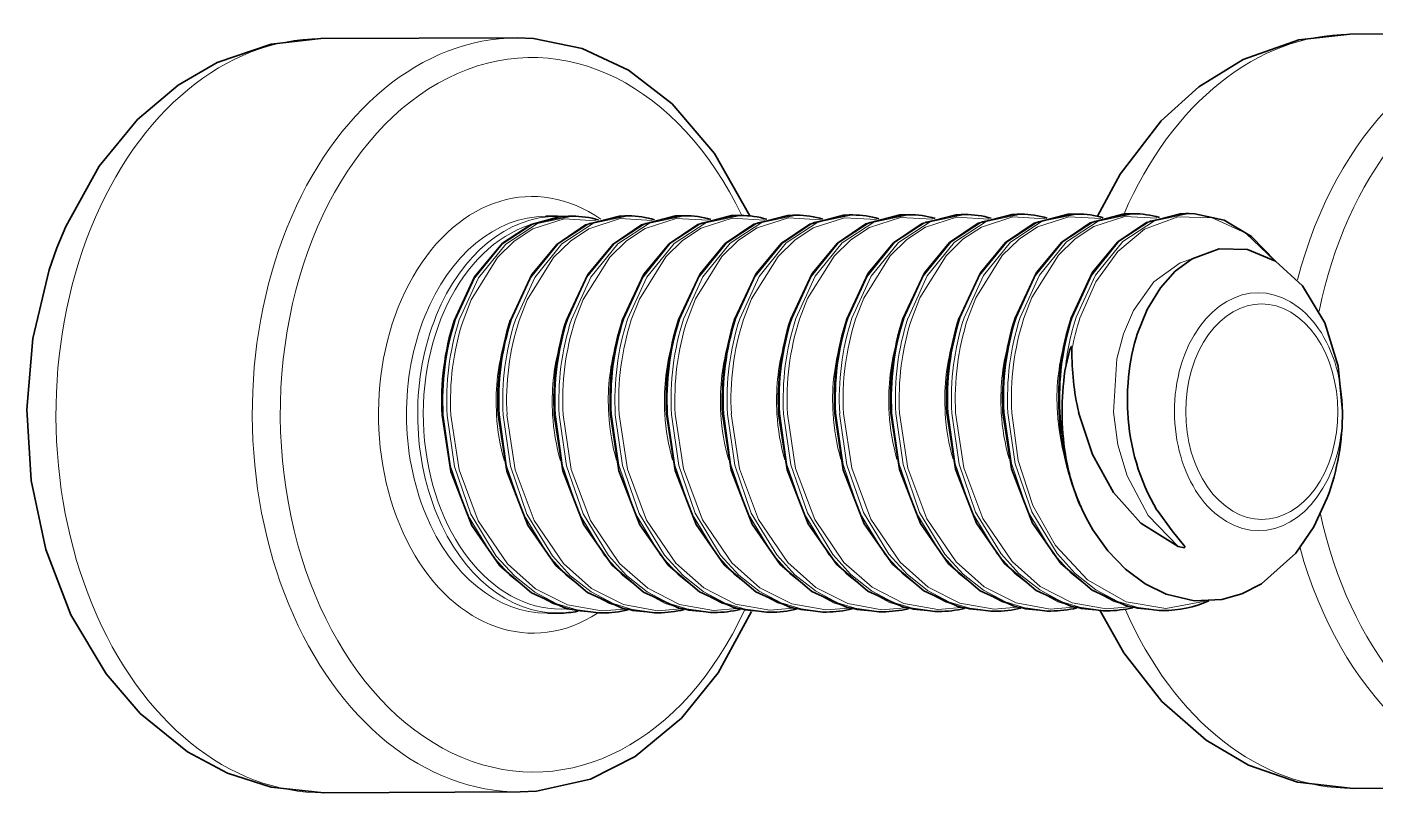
# Model space of a CAD drawing. Extents: x 386 to 1090, y 188 to 736.
# Drawn here: x 986.43 to 993.22, y 584.78 to 588.69 of the extents above; entities that cross this region are included whole.
import ezdxf

# ---------------------------------------------------------------- set-up
doc = ezdxf.new("R2010")
doc.units = 0

msp = doc.modelspace()

# ---------------------------------------------------------------- linework, layer by layer
at = {"color": 7, "lineweight": 35, "ltscale": 0.02475}
msp.add_line((988.8972, 588.6353), (987.9072, 588.631), dxfattribs=at)
at = {"color": 7, "lineweight": 35, "ltscale": 0.024748}
for p, q in [((994.087, 588.6577), (993.0971, 588.6534)), ((988.9134, 584.8353), (987.9235, 584.8311)), ((994.1033, 584.8577), (993.1134, 584.8534))]:
    msp.add_line(p, q, dxfattribs=at)
at = {"color": 7, "lineweight": 35, "ltscale": 0.000474551}
for p, q in [((989.7418, 587.7389), (989.7228, 587.7388)), ((990.0247, 587.7401), (990.0057, 587.7401)), ((990.3075, 587.7413), (990.2885, 587.7413)), ((990.5903, 587.7426), (990.5714, 587.7425)), ((990.8732, 587.7438), (990.8542, 587.7437)), ((991.156, 587.745), (991.137, 587.7449)), ((991.4388, 587.7462), (991.4199, 587.7462)), ((991.7217, 587.7474), (991.7027, 587.7474)), ((992.0045, 587.7487), (991.9855, 587.7486)), ((992.2874, 587.7499), (992.2684, 587.7498)), ((989.1761, 587.7365), (989.1572, 587.7364)), ((989.459, 587.7377), (989.44, 587.7376)), ((989.3262, 585.7371), (989.3072, 585.7371)), ((990.7404, 585.7432), (990.7214, 585.7431)), ((991.0232, 585.7444), (991.0042, 585.7443)), ((991.306, 585.7456), (991.287, 585.7455)), ((991.5889, 585.7468), (991.5699, 585.7468)), ((991.8717, 585.748), (991.8527, 585.748))]:
    msp.add_line(p, q, dxfattribs=at)
at = {"color": 7, "lineweight": 35, "ltscale": 0.000677738}
msp.add_line((992.3145, 587.7491), (992.2874, 587.7499), dxfattribs=at)
at = {"color": 7, "lineweight": 35, "ltscale": 0.001413}
msp.add_line((989.0989, 587.7361), (989.0424, 587.7359), dxfattribs=at)
at = {"color": 7, "lineweight": 35, "ltscale": 0.000665535}
msp.add_line((989.1019, 587.7361), (989.1285, 587.7354), dxfattribs=at)
at = {"color": 7, "lineweight": 35, "ltscale": 0.000478805}
msp.add_line((992.0252, 587.1422), (992.0196, 587.1238), dxfattribs=at)
at = {"color": 7, "lineweight": 35, "ltscale": 0.001415}
msp.add_line((989.1075, 585.7361), (989.051, 585.7359), dxfattribs=at)
at = {"color": 7, "lineweight": 35, "ltscale": 0.000474558}
for p, q in [((989.609, 585.7383), (989.59, 585.7382)), ((989.8918, 585.7396), (989.8729, 585.7394)), ((990.1747, 585.7408), (990.1557, 585.7407)), ((990.4575, 585.742), (990.4385, 585.7419))]:
    msp.add_line(p, q, dxfattribs=at)
at = {"color": 7, "lineweight": 35, "ltscale": 0.000473025}
msp.add_line((992.1545, 585.7493), (992.1356, 585.7492), dxfattribs=at)
at = {"color": 7, "lineweight": 35}
for points in [[(987.9072, 588.631), (987.6569, 588.6036), (987.385, 588.5109), (987.1873, 588.3958), (986.9838, 588.2236), (986.7899, 587.988), (986.6212, 587.6848), (986.5765, 587.5767)], [(990.0703, 587.738), (989.8936, 588.0524), (989.6802, 588.3024), (989.4592, 588.4727), (989.2255, 588.582), (988.9796, 588.6323), (988.8972, 588.6353)], [(993.0971, 588.6534), (992.8405, 588.6246), (992.5593, 588.5257), (992.3356, 588.3876), (992.1456, 588.217), (991.9393, 587.9484), (991.8247, 587.7368)], [(989.1461, 587.2122), (989.2543, 587.4431), (989.3813, 587.5957), (989.5253, 587.6933), (989.6957, 587.7379), (989.7228, 587.7388)], [(989.429, 587.2134), (989.5371, 587.4443), (989.6641, 587.5969), (989.8082, 587.6945), (989.9786, 587.7391), (990.0057, 587.7401)], [(989.7118, 587.2146), (989.8199, 587.4456), (989.947, 587.5981), (990.091, 587.6957), (990.2615, 587.7404), (990.2885, 587.7413)], [(989.9946, 587.2158), (990.1028, 587.4468), (990.2298, 587.5993), (990.3738, 587.697), (990.5443, 587.7416), (990.5714, 587.7425)], [(990.2775, 587.217), (990.3856, 587.448), (990.5126, 587.6005), (990.6567, 587.6982), (990.8271, 587.7428), (990.8542, 587.7437)], [(990.5603, 587.2183), (990.6685, 587.4492), (990.7955, 587.6017), (990.9395, 587.6994), (991.11, 587.744), (991.137, 587.7449)], [(990.8431, 587.2195), (990.9513, 587.4504), (991.0783, 587.603), (991.2224, 587.7006), (991.3928, 587.7452), (991.4199, 587.7462)], [(991.126, 587.2207), (991.2341, 587.4516), (991.3611, 587.6042), (991.5052, 587.7018), (991.6757, 587.7464), (991.7027, 587.7474)], [(991.4088, 587.2219), (991.517, 587.4528), (991.644, 587.6054), (991.788, 587.703), (991.9585, 587.7476), (991.9855, 587.7486)], [(991.6917, 587.2231), (991.7998, 587.454), (991.9268, 587.6066), (992.0709, 587.7042), (992.2413, 587.7488), (992.2684, 587.7498)], [(992.3145, 587.7491), (992.4627, 587.7156), (992.6003, 587.6348), (992.7216, 587.5103)], [(988.5804, 587.2097), (988.6827, 587.4314), (988.8243, 587.601), (988.9689, 587.6951), (989.1149, 587.7343), (989.1572, 587.7364)], [(988.8633, 587.2109), (988.9714, 587.4419), (989.0984, 587.5945), (989.2425, 587.6921), (989.4129, 587.7367), (989.44, 587.7376)], [(987.9235, 584.8311), (987.6569, 584.8598), (987.4377, 584.9302), (987.2355, 585.0376), (986.9966, 585.2305), (986.8248, 585.4308), (986.6471, 585.7285), (986.5214, 586.0568), (986.4475, 586.4052), (986.4255, 586.7631), (986.4556, 587.1201), (986.5377, 587.4658), (986.5765, 587.5767)], [(993.06, 586.7532), (993.0379, 586.9801), (992.9708, 587.1987), (992.8586, 587.3862), (992.722, 587.51), (992.5804, 587.569), (992.4379, 587.572), (992.3021, 587.522), (992.2167, 587.4586), (992.1422, 587.3756), (992.0752, 587.2661), (992.0252, 587.1422)], [(991.6955, 587.0646), (991.694, 587.0795), (991.6926, 587.0801), (991.6847, 587.0649), (991.6605, 586.9564)], [(988.5192, 586.7339), (988.5626, 586.4504), (988.6685, 586.1782), (988.8106, 585.975), (988.9694, 585.8394), (989.1483, 585.7585), (989.3072, 585.7371)], [(988.802, 586.7351), (988.8454, 586.4517), (988.9513, 586.1794), (989.0934, 585.9762), (989.2523, 585.8406), (989.4311, 585.7597), (989.59, 585.7382)], [(989.0848, 586.7363), (989.1282, 586.4529), (989.2341, 586.1807), (989.3763, 585.9774), (989.5351, 585.8419), (989.7139, 585.7609), (989.8729, 585.7394)], [(989.3677, 586.7375), (989.4111, 586.4541), (989.517, 586.1818), (989.6592, 585.9786), (989.818, 585.8431), (989.9968, 585.7621), (990.1557, 585.7407)], [(989.6505, 586.7387), (989.694, 586.4553), (989.7998, 586.183), (989.942, 585.9799), (990.1008, 585.8443), (990.2796, 585.7634), (990.4385, 585.7419)], [(989.9334, 586.7399), (989.9768, 586.4565), (990.0826, 586.1843), (990.2249, 585.9811), (990.3837, 585.8455), (990.5624, 585.7646), (990.7214, 585.7431)], [(990.2162, 586.7411), (990.2596, 586.4578), (990.3655, 586.1855), (990.5077, 585.9823), (990.6665, 585.8467), (990.8453, 585.7658), (991.0042, 585.7443)], [(990.4991, 586.7424), (990.5425, 586.459), (990.6483, 586.1867), (990.7905, 585.9835), (990.9493, 585.8479), (991.1281, 585.767), (991.287, 585.7455)], [(990.7819, 586.7436), (990.8253, 586.4602), (990.9312, 586.1879), (991.0734, 585.9847), (991.2322, 585.8491), (991.4109, 585.7682), (991.5699, 585.7468)], [(991.0648, 586.7448), (991.1082, 586.4614), (991.214, 586.1891), (991.3562, 585.986), (991.515, 585.8503), (991.6938, 585.7694), (991.8527, 585.748)], [(991.3476, 586.746), (991.391, 586.4626), (991.4968, 586.1904), (991.639, 585.9872), (991.7979, 585.8516), (991.9767, 585.7706), (992.1356, 585.7492)], [(991.7294, 586.7474), (991.7984, 586.5361), (991.9045, 586.3447), (992.0435, 586.189), (992.2307, 586.0721)], [(991.8014, 586.1559), (991.8773, 586.0495), (991.9656, 585.9574), (992.0647, 585.8835), (992.1714, 585.8312), (992.3116, 585.799), (992.4507, 585.8051), (992.5529, 585.8341), (992.6509, 585.8836), (992.8248, 586.0383), (992.9152, 586.1708), (992.9832, 586.317)], [(992.2307, 586.0721), (992.2631, 586.0655), (992.265, 586.0726), (992.2006, 586.1509), (992.1248, 586.2557)], [(990.0801, 585.7454), (989.911, 585.4358), (989.7263, 585.2074), (989.4929, 585.0146), (989.2672, 584.9006), (988.9952, 584.839), (988.9134, 584.8353)], [(993.1134, 584.8534), (992.8324, 584.8854), (992.5865, 584.9711), (992.3723, 585.096), (992.1492, 585.2911), (991.9576, 585.5359), (991.8384, 585.7481)]]:
    msp.add_lwpolyline(points, dxfattribs=at)
at = {"color": 7, "lineweight": 13}
for points in [[(989.7228, 587.7388), (989.5468, 587.702), (989.387, 587.5977), (989.2499, 587.4286), (989.1527, 587.2158)], [(989.7418, 587.7389), (989.5657, 587.702), (989.406, 587.5978), (989.2689, 587.4287), (989.1717, 587.2159)], [(990.0057, 587.7401), (989.8296, 587.7031), (989.6699, 587.5989), (989.5328, 587.4299), (989.4356, 587.217)], [(990.0247, 587.7401), (989.8486, 587.7032), (989.6888, 587.5989), (989.5518, 587.4299), (989.4545, 587.2171)], [(990.2885, 587.7413), (990.1124, 587.7043), (989.9527, 587.6001), (989.8156, 587.4311), (989.7184, 587.2183)], [(990.3075, 587.7413), (990.1314, 587.7045), (989.9717, 587.6002), (989.8346, 587.4312), (989.7374, 587.2183)], [(990.5714, 587.7425), (990.3953, 587.7056), (990.2355, 587.6013), (990.0984, 587.4323), (990.0013, 587.2195)], [(990.5903, 587.7426), (990.4142, 587.7057), (990.2545, 587.6014), (990.1174, 587.4324), (990.0203, 587.2195)], [(990.8542, 587.7437), (990.6781, 587.7068), (990.5184, 587.6025), (990.3813, 587.4335), (990.2841, 587.2207)], [(990.8732, 587.7438), (990.6971, 587.7069), (990.5374, 587.6026), (990.4003, 587.4336), (990.3031, 587.2208)], [(991.137, 587.7449), (990.9609, 587.708), (990.8012, 587.6038), (990.6641, 587.4348), (990.567, 587.2219)], [(991.156, 587.745), (990.9799, 587.7081), (990.8202, 587.6038), (990.6831, 587.4348), (990.5859, 587.222)], [(991.4199, 587.7462), (991.2438, 587.7092), (991.084, 587.605), (990.947, 587.436), (990.8498, 587.2231)], [(991.4388, 587.7462), (991.2628, 587.7094), (991.103, 587.605), (990.9659, 587.436), (990.8688, 587.2232)], [(991.7027, 587.7474), (991.5267, 587.7104), (991.3669, 587.6062), (991.2298, 587.4372), (991.1326, 587.2243)], [(991.7217, 587.7474), (991.5456, 587.7106), (991.3859, 587.6063), (991.2488, 587.4373), (991.1516, 587.2244)], [(991.9855, 587.7486), (991.8095, 587.7117), (991.6497, 587.6074), (991.5126, 587.4384), (991.4155, 587.2255)], [(992.0045, 587.7487), (991.8285, 587.7118), (991.6687, 587.6075), (991.5316, 587.4385), (991.4344, 587.2256)], [(992.2684, 587.7498), (992.0923, 587.7129), (991.9326, 587.6086), (991.7955, 587.4396), (991.6983, 587.2267)], [(992.2874, 587.7499), (992.1113, 587.713), (991.9515, 587.6087), (991.8145, 587.4397), (991.7173, 587.2268)], [(989.1572, 587.7364), (988.9811, 587.6995), (988.8214, 587.5952), (988.6843, 587.4262), (988.587, 587.2134)], [(989.1761, 587.7365), (989.0001, 587.6996), (988.8403, 587.5953), (988.7032, 587.4263), (988.606, 587.2134)], [(989.296, 587.7136), (989.1342, 587.7229), (988.9768, 587.6722), (988.8832, 587.61), (988.799, 587.5276), (988.6655, 587.3145), (988.6249, 587.2097)], [(989.44, 587.7376), (989.2639, 587.7007), (989.1042, 587.5964), (988.9671, 587.4274), (988.8699, 587.2146)], [(989.459, 587.7377), (989.2829, 587.7008), (989.1232, 587.5966), (988.9861, 587.4275), (988.8889, 587.2147)], [(989.5789, 587.7148), (989.417, 587.7241), (989.2596, 587.6735), (989.166, 587.6113), (989.0818, 587.5289), (988.9484, 587.3157), (988.9077, 587.2109)], [(989.8617, 587.716), (989.6998, 587.7253), (989.5425, 587.6747), (989.4489, 587.6125), (989.3646, 587.5301), (989.2312, 587.3169), (989.1906, 587.2122)], [(990.1445, 587.7172), (989.9827, 587.7265), (989.8253, 587.6759), (989.7318, 587.6137), (989.6475, 587.5313), (989.514, 587.3181), (989.4734, 587.2134)], [(990.4274, 587.7184), (990.2655, 587.7277), (990.1082, 587.6771), (990.0146, 587.6149), (989.9303, 587.5325), (989.7969, 587.3193), (989.7562, 587.2146)], [(990.7102, 587.7196), (990.5483, 587.7289), (990.391, 587.6783), (990.2974, 587.6161), (990.2132, 587.5338), (990.0797, 587.3206), (990.0391, 587.2158)], [(990.993, 587.7208), (990.8312, 587.7302), (990.6738, 587.6796), (990.5803, 587.6174), (990.496, 587.535), (990.3625, 587.3218), (990.3219, 587.217)], [(991.2759, 587.722), (991.114, 587.7314), (990.9567, 587.6808), (990.8631, 587.6186), (990.7789, 587.5362), (990.6454, 587.323), (990.6047, 587.2183)], [(991.5588, 587.7233), (991.3969, 587.7326), (991.2395, 587.6819), (991.1459, 587.6198), (991.0617, 587.5374), (990.9282, 587.3242), (990.8876, 587.2195)], [(991.8416, 587.7245), (991.6797, 587.7338), (991.5223, 587.6832), (991.4288, 587.621), (991.3445, 587.5386), (991.2111, 587.3254), (991.1704, 587.2207)], [(992.1245, 587.7257), (991.9625, 587.735), (991.8052, 587.6844), (991.7116, 587.6222), (991.6274, 587.5399), (991.494, 587.3267), (991.4532, 587.2219)], [(992.7167, 587.5134), (992.5717, 587.6516), (992.4028, 587.728), (992.2288, 587.7338), (992.0616, 587.6708), (991.9264, 587.5592), (991.8163, 587.4063), (991.7361, 587.2231)], [(991.905, 586.7482), (991.9218, 587.0175), (991.9554, 587.1444), (992.0055, 587.261), (992.1091, 587.4056), (992.2418, 587.5015), (992.3053, 587.5238)], [(988.525, 586.7348), (988.5615, 586.4775), (988.6448, 586.2357), (988.7726, 586.0249), (988.8644, 585.9243), (988.9677, 585.8424), (989.0791, 585.783), (989.197, 585.7473), (989.3072, 585.7371)], [(988.5441, 586.7326), (988.5809, 586.4758), (988.6644, 586.2344), (988.7922, 586.0242), (988.8841, 585.9237), (988.9874, 585.842), (989.0986, 585.7828), (989.2161, 585.7474), (989.3262, 585.7371)], [(988.5634, 586.7338), (988.6051, 586.4578), (988.7014, 586.2015), (988.8486, 585.9849), (988.9902, 585.8595), (989.1511, 585.7781), (989.323, 585.7473), (989.441, 585.7571)], [(988.8079, 586.736), (988.8443, 586.4787), (988.9277, 586.2369), (989.0555, 586.0261), (989.1473, 585.9255), (989.2505, 585.8436), (989.3619, 585.7842), (989.4798, 585.7485), (989.59, 585.7382)], [(988.827, 586.7338), (988.8637, 586.477), (988.9473, 586.2357), (989.0751, 586.0255), (989.1669, 585.9249), (989.2702, 585.8433), (989.3814, 585.7841), (989.4989, 585.7486), (989.609, 585.7383)], [(988.8463, 586.735), (988.8879, 586.459), (988.9843, 586.2027), (989.1315, 585.9861), (989.2731, 585.8607), (989.434, 585.7793), (989.6058, 585.7485), (989.7238, 585.7583)], [(989.0907, 586.7372), (989.1271, 586.4799), (989.2105, 586.2381), (989.3384, 586.0273), (989.4301, 585.9267), (989.5334, 585.8448), (989.6448, 585.7854), (989.7626, 585.7498), (989.8729, 585.7394)], [(989.1098, 586.735), (989.1465, 586.4782), (989.2301, 586.2369), (989.358, 586.0267), (989.4498, 585.9261), (989.553, 585.8445), (989.6642, 585.7853), (989.7817, 585.7498), (989.8918, 585.7396)], [(989.1291, 586.7363), (989.1708, 586.4603), (989.2671, 586.2039), (989.4143, 585.9872), (989.5559, 585.8619), (989.7168, 585.7805), (989.8887, 585.7498), (990.0067, 585.7595)], [(989.3735, 586.7385), (989.41, 586.4811), (989.4933, 586.2393), (989.6212, 586.0286), (989.713, 585.9279), (989.8162, 585.8461), (989.9276, 585.7866), (990.0455, 585.751), (990.1557, 585.7407)], [(989.3926, 586.7363), (989.4294, 586.4794), (989.5129, 586.2381), (989.6408, 586.0279), (989.7326, 585.9274), (989.8359, 585.8457), (989.9471, 585.7865), (990.0646, 585.751), (990.1747, 585.7408)], [(989.4119, 586.7375), (989.4536, 586.4615), (989.5499, 586.2051), (989.6971, 585.9885), (989.8387, 585.8632), (989.9996, 585.7817), (990.1715, 585.751), (990.2895, 585.7607)], [(989.6564, 586.7397), (989.6928, 586.4824), (989.7762, 586.2405), (989.9041, 586.0298), (989.9958, 585.9291), (990.0991, 585.8473), (990.2104, 585.7878), (990.3283, 585.7522), (990.4385, 585.7419)], [(989.6755, 586.7375), (989.7122, 586.4807), (989.7958, 586.2393), (989.9236, 586.0291), (990.0154, 585.9285), (990.1188, 585.8469), (990.2299, 585.7877), (990.3474, 585.7523), (990.4575, 585.742)], [(989.6948, 586.7387), (989.7365, 586.4627), (989.8328, 586.2063), (989.98, 585.9897), (990.1216, 585.8644), (990.2825, 585.783), (990.4543, 585.7522), (990.5723, 585.7619)], [(989.9392, 586.7409), (989.9756, 586.4836), (990.059, 586.2418), (990.1869, 586.031), (990.2786, 585.9303), (990.3819, 585.8485), (990.4933, 585.7891), (990.6111, 585.7534), (990.7214, 585.7431)], [(989.9583, 586.7387), (989.9951, 586.4819), (990.0786, 586.2405), (990.2065, 586.0303), (990.2983, 585.9297), (990.4016, 585.8481), (990.5128, 585.7889), (990.6302, 585.7535), (990.7404, 585.7432)], [(989.9776, 586.7399), (990.0193, 586.4639), (990.1156, 586.2075), (990.2628, 585.9909), (990.4044, 585.8656), (990.5653, 585.7842), (990.7372, 585.7534), (990.8552, 585.7631)], [(990.222, 586.7421), (990.2585, 586.4848), (990.3419, 586.243), (990.4697, 586.0322), (990.5615, 585.9315), (990.6647, 585.8497), (990.7762, 585.7903), (990.894, 585.7546), (991.0042, 585.7443)], [(990.2411, 586.7399), (990.2779, 586.4831), (990.3615, 586.2417), (990.4893, 586.0315), (990.5811, 585.931), (990.6844, 585.8494), (990.7956, 585.7902), (990.9131, 585.7547), (991.0232, 585.7444)], [(990.2604, 586.7411), (990.3022, 586.4651), (990.3984, 586.2087), (990.5457, 585.9921), (990.6873, 585.8668), (990.8481, 585.7854), (991.02, 585.7546), (991.138, 585.7643)], [(990.5049, 586.7433), (990.5414, 586.486), (990.6248, 586.2441), (990.7526, 586.0334), (990.8443, 585.9327), (990.9476, 585.851), (991.059, 585.7915), (991.1768, 585.7559), (991.287, 585.7455)], [(990.524, 586.7411), (990.5608, 586.4843), (990.6443, 586.2429), (990.7722, 586.0327), (990.864, 585.9322), (990.9673, 585.8506), (991.0784, 585.7914), (991.1959, 585.7559), (991.306, 585.7456)], [(990.5433, 586.7424), (990.585, 586.4664), (990.6813, 586.21), (990.8285, 585.9933), (990.9701, 585.868), (991.131, 585.7866), (991.3029, 585.7559), (991.4208, 585.7656)], [(990.7877, 586.7446), (990.8242, 586.4872), (990.9076, 586.2454), (991.0354, 586.0347), (991.1271, 585.934), (991.2304, 585.8522), (991.3419, 585.7927), (991.4597, 585.7571), (991.5699, 585.7468)], [(990.8068, 586.7424), (990.8436, 586.4855), (990.9271, 586.2441), (991.055, 586.0339), (991.1468, 585.9334), (991.2501, 585.8518), (991.3613, 585.7926), (991.4788, 585.7571), (991.5889, 585.7468)], [(990.8261, 586.7436), (990.8679, 586.4676), (990.9641, 586.2112), (991.1113, 585.9946), (991.2529, 585.8693), (991.4138, 585.7878), (991.5857, 585.7571), (991.7037, 585.7668)], [(991.0706, 586.7458), (991.1071, 586.4885), (991.1904, 586.2466), (991.3182, 586.0359), (991.41, 585.9352), (991.5132, 585.8534), (991.6247, 585.7939), (991.7425, 585.7583), (991.8527, 585.748)], [(991.0897, 586.7436), (991.1265, 586.4867), (991.21, 586.2454), (991.3378, 586.0352), (991.4296, 585.9346), (991.533, 585.853), (991.6441, 585.7938), (991.7617, 585.7584), (991.8717, 585.748)], [(991.1089, 586.7448), (991.1507, 586.4688), (991.2469, 586.2124), (991.3942, 585.9958), (991.5358, 585.8705), (991.6967, 585.7891), (991.8686, 585.7583), (991.9865, 585.768)], [(991.3534, 586.7469), (991.3899, 586.4897), (991.4733, 586.2478), (991.6011, 586.0371), (991.6928, 585.9364), (991.7961, 585.8546), (991.9075, 585.7951), (992.0253, 585.7595), (992.1356, 585.7492)], [(991.3725, 586.7448), (991.4093, 586.4879), (991.4929, 586.2466), (991.6207, 586.0364), (991.7125, 585.9359), (991.8158, 585.8542), (991.9269, 585.795), (992.0445, 585.7596), (992.1545, 585.7493)], [(991.3918, 586.746), (991.4247, 586.5061), (991.4989, 586.2791), (991.6123, 586.0778), (991.7744, 585.9046), (991.9686, 585.7941), (992.1685, 585.7593), (992.3679, 585.7969)], [(992.2307, 586.0721), (992.0803, 586.2278), (991.9736, 586.4286), (991.9272, 586.5852), (991.905, 586.7482)]]:
    msp.add_lwpolyline(points, dxfattribs=at)
at = {"color": 7, "lineweight": 35}
for centre, radius, start, end in [((989.7432, 587.2818), 0.4571, 73.38717, 90.16579), ((990.026, 587.283), 0.4571, 73.38717, 90.16579), ((990.3088, 587.2842), 0.4571, 73.38717, 90.16579), ((990.5917, 587.2855), 0.4571, 73.38717, 90.16579), ((990.8745, 587.2867), 0.4571, 73.38717, 90.16579), ((991.1573, 587.2879), 0.4571, 73.38717, 90.16579), ((991.4402, 587.2891), 0.4571, 73.38717, 90.16579), ((991.723, 587.2903), 0.4571, 73.38717, 90.16579), ((992.0059, 587.2916), 0.4571, 73.38717, 90.16579), ((989.1774, 587.2794), 0.4571, 73.38717, 90.1657), ((989.4603, 587.2806), 0.4571, 73.38717, 90.16579), ((989.8424, 586.8068), 1.3251, 162.29113, 183.15281), ((990.1253, 586.808), 1.3251, 162.29113, 183.15281), ((990.4081, 586.8092), 1.3251, 162.29113, 183.15281), ((990.691, 586.8104), 1.3251, 162.29113, 183.15281), ((990.9738, 586.8116), 1.3251, 162.29113, 183.15281), ((991.2567, 586.8128), 1.3251, 162.29113, 183.15281), ((991.5395, 586.814), 1.3251, 162.29113, 183.15281), ((991.8223, 586.8152), 1.3251, 162.29113, 183.15281), ((992.1052, 586.8165), 1.3251, 162.29113, 183.15281), ((992.388, 586.8177), 1.3251, 162.29113, 183.15281), ((992.6708, 586.8189), 1.3251, 162.29113, 183.15281), ((992.9537, 586.8201), 1.3251, 162.29113, 183.15281), ((993.0327, 587.0472), 1.3372, 179.25683, 192.95353), ((993.0596, 586.8185), 1.084, 163.64002, 175.90087), ((993.131, 586.8111), 1.1557, 175.7868, 183.10387), ((992.9805, 586.8085), 1.3514, 182.59944, 203.12316), ((993.0281, 586.7933), 1.0516, 182.43717, 210.76095), ((991.8281, 586.7446), 1.2318, 339.68381, 0.39975), ((992.7242, 586.7055), 1.0751, 188.96448, 203.43631), ((992.6265, 586.6626), 0.9682, 203.40779, 211.55387), ((992.1502, 586.3431), 0.5939, 270.41854, 293.31686), ((989.1052, 586.2496), 0.5134, 270.26127, 281.13217), ((989.3233, 586.319), 0.5819, 270.28174, 283.30297), ((989.6061, 586.3203), 0.5819, 270.28174, 283.30297), ((989.889, 586.3215), 0.5819, 270.28174, 283.30297), ((990.1718, 586.3227), 0.5819, 270.28174, 283.30297), ((990.4547, 586.3239), 0.5819, 270.28174, 283.30297), ((990.7375, 586.3251), 0.5819, 270.28174, 283.30297), ((991.0203, 586.3264), 0.5819, 270.28174, 283.30297), ((991.3032, 586.3276), 0.5819, 270.28174, 283.30297), ((991.586, 586.3287), 0.5819, 270.28174, 283.30297), ((991.8688, 586.33), 0.5819, 270.28174, 283.30297)]:
    msp.add_arc(centre, radius, start, end, dxfattribs=at)
at = {"color": 7, "lineweight": 13}
for centre, radius, start, end in [((989.8555, 586.8069), 1.3322, 162.23053, 183.10067), ((989.875, 586.8068), 1.3328, 162.23381, 183.19237), ((989.8798, 586.8068), 1.3182, 162.19721, 183.16978), ((990.1383, 586.8081), 1.3322, 162.23053, 183.10067), ((990.1578, 586.808), 1.3328, 162.23381, 183.19237), ((990.1627, 586.808), 1.3182, 162.19721, 183.16978), ((990.4211, 586.8093), 1.3322, 162.23053, 183.10067), ((990.4407, 586.8093), 1.3328, 162.23381, 183.19237), ((990.446, 586.8093), 1.3188, 162.21087, 183.17464), ((990.704, 586.8105), 1.3322, 162.23053, 183.10067), ((990.7235, 586.8105), 1.3328, 162.23381, 183.19237), ((990.7289, 586.8105), 1.3188, 162.21087, 183.17464), ((990.9868, 586.8118), 1.3322, 162.23053, 183.10067), ((991.0063, 586.8117), 1.3328, 162.23381, 183.19237), ((991.0116, 586.8117), 1.3187, 162.20835, 183.17382), ((991.2697, 586.813), 1.3322, 162.23053, 183.10067), ((991.2892, 586.8129), 1.3328, 162.23381, 183.19237), ((991.2946, 586.813), 1.3188, 162.21087, 183.17464), ((991.5525, 586.8142), 1.3322, 162.23053, 183.10067), ((991.5721, 586.8141), 1.3328, 162.23381, 183.19237), ((991.5774, 586.8142), 1.3188, 162.21087, 183.17464), ((991.8353, 586.8154), 1.3322, 162.23053, 183.10067), ((991.8549, 586.8154), 1.3328, 162.23381, 183.19237), ((991.8597, 586.8152), 1.3182, 162.19721, 183.16978), ((992.1182, 586.8166), 1.3322, 162.23053, 183.10067), ((992.1378, 586.8166), 1.3328, 162.23381, 183.19237), ((992.1431, 586.8167), 1.3188, 162.21087, 183.17464), ((992.4005, 586.8177), 1.3316, 162.21701, 183.09581), ((992.4206, 586.8178), 1.3328, 162.23381, 183.19237), ((992.4258, 586.8178), 1.3187, 162.20835, 183.17382), ((992.6838, 586.819), 1.3322, 162.23053, 183.10067), ((992.7034, 586.819), 1.3328, 162.23381, 183.19237), ((992.7087, 586.819), 1.3187, 162.20835, 183.17382), ((992.9667, 586.8203), 1.3322, 162.23053, 183.10067), ((992.9262, 586.8325), 1.2717, 161.93495, 174.41109), ((992.8919, 586.8428), 1.2167, 161.78706, 169.49955), ((989.8453, 586.8044), 1.0537, 164.81969, 183.78738), ((990.1281, 586.8057), 1.0537, 164.81969, 183.78738), ((990.4109, 586.8069), 1.0537, 164.81969, 183.78738), ((990.6938, 586.8081), 1.0537, 164.81969, 183.78738), ((990.9766, 586.8093), 1.0537, 164.81969, 183.78738), ((991.2595, 586.8105), 1.0537, 164.81969, 183.78738), ((991.5423, 586.8118), 1.0537, 164.81969, 183.78738), ((991.8251, 586.813), 1.0537, 164.81969, 183.78738), ((992.108, 586.8142), 1.0537, 164.81969, 183.78738), ((992.3908, 586.8154), 1.0537, 164.81969, 183.78738), ((992.6736, 586.8166), 1.0537, 164.81969, 183.78738), ((989.8902, 586.8017), 1.0985, 183.4888, 195.79182), ((990.173, 586.8029), 1.0985, 183.4888, 195.79182), ((990.4559, 586.8041), 1.0985, 183.4888, 195.79182), ((990.7387, 586.8053), 1.0985, 183.4888, 195.79182), ((991.0215, 586.8065), 1.0985, 183.4888, 195.79182), ((991.3044, 586.8077), 1.0985, 183.4888, 195.79182), ((991.5872, 586.809), 1.0985, 183.4888, 195.79182), ((991.8701, 586.8102), 1.0985, 183.4888, 195.79182), ((992.1529, 586.8114), 1.0985, 183.4888, 195.79182), ((992.4358, 586.8126), 1.0985, 183.4888, 195.79182), ((992.7187, 586.8138), 1.0986, 183.48928, 195.75209), ((993.0443, 586.8162), 1.4096, 182.76285, 191.38119)]:
    msp.add_arc(centre, radius, start, end, dxfattribs=at)
for centre, major_axis, start_param, end_param in [((988.976, 586.7356), (-0.0077, 1.8), 5.301398, 10.413842), ((987.9153, 586.7311), (-0.0082, 1.9), 6.283156, 9.424749), ((988.9053, 586.7353), (-0.0082, 1.9), 6.283156, 9.424749), ((993.1053, 586.7534), (-0.0082, 1.9), 6.283156, 7.300235), ((994.0952, 586.7576), (-0.0082, 1.9), 6.283156, 7.497416), ((994.1659, 586.7579), (-0.0077, 1.8), 5.292248, 7.569208), ((988.976, 586.7356), (-0.0048, 1.1), 5.819239, 9.853429), ((989.0467, 586.7359), (-0.0043, 1), 6.283156, 9.424749), ((989.1033, 586.7361), (-0.0043, 1), 6.279046, 9.424749), ((989.1174, 586.7362), (-0.0043, 0.98), 0.219529, 3.186108), ((992.6364, 586.7513), (-0.0026, 0.5992), 4.212389, 10.495574), ((992.6529, 586.7515), (-0.0023, 0.5426), 1.070796462458026, 7.353981633975762), ((994.1659, 586.7579), (-0.0077, 1.8), 1.862056, 4.123375), ((994.0952, 586.7576), (-0.0082, 1.9), 1.94107, 3.141564), ((993.1053, 586.7534), (-0.0082, 1.9), 2.120473, 3.141564)]:
    msp.add_ellipse(centre, major_axis=major_axis, ratio=0.707107, start_param=start_param, end_param=end_param, dxfattribs=at)
at = {"color": 7, "lineweight": 35}
msp.add_ellipse((992.3529, 586.7501), major_axis=(-0.0043, 1), ratio=0.707107, start_param=1.360045, end_param=1.781548, dxfattribs=at)

doc.saveas('drawing.dxf')
